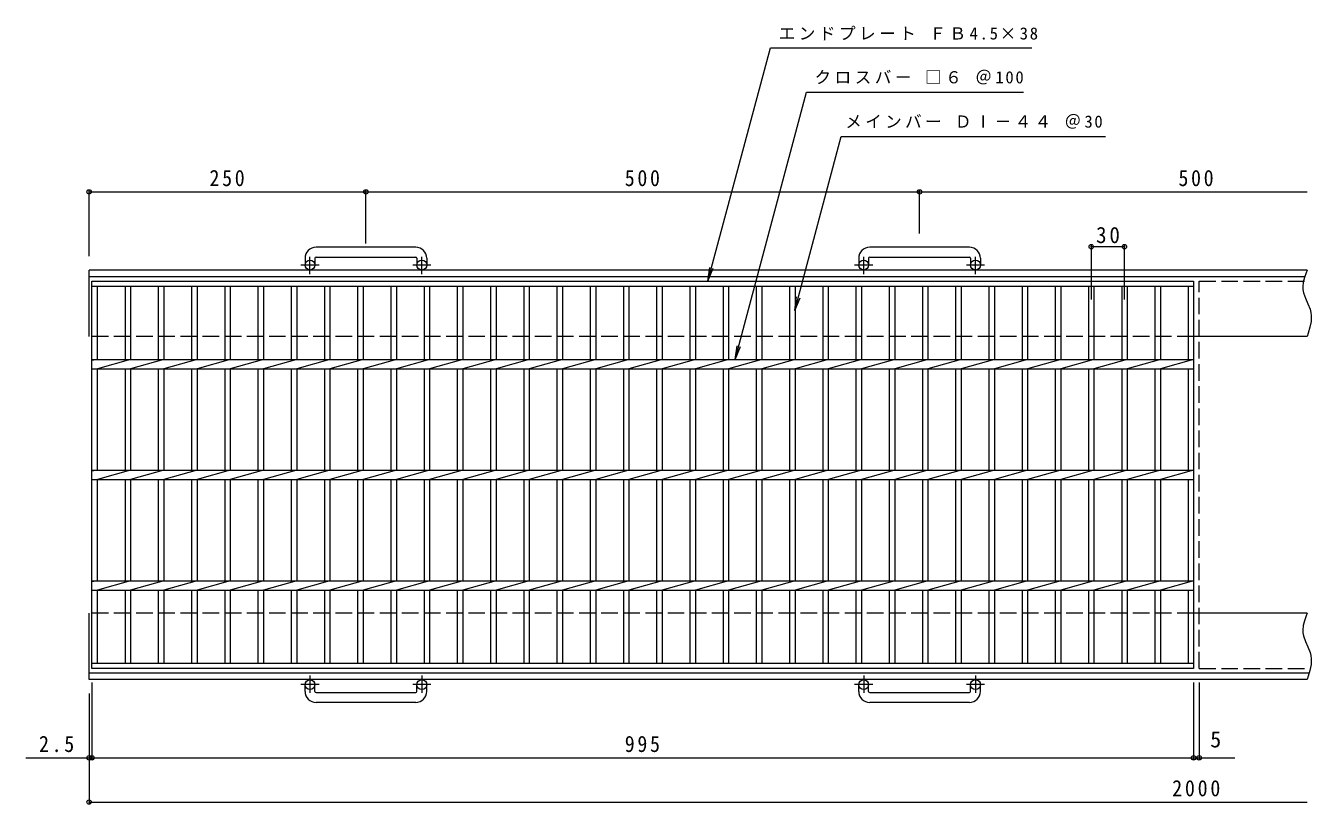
# Model space of a CAD drawing. Units: millimetres, scale not verified. Extents: x -848 to 902, y -685 to 651.
# Drawn here: x -848 to 313, y -52 to 651 of the extents above; entities that cross this region are included whole.
import ezdxf
from ezdxf.enums import TextEntityAlignment as Align

# ---------------------------------------------------------------- set-up
doc = ezdxf.new("R2010")
doc.units = ezdxf.units.MM
doc.header["$LTSCALE"] = 5
doc.header["$PDMODE"] = 32
doc.header["$PDSIZE"] = 4
doc.linetypes.add('CHAIN1', pattern=[8, 5, -1, 1, -1])
doc.linetypes.add('DASHED3', pattern=[4, 3, -1])
for name, color, linetype, lineweight in [('A-1_ピット', 2, 'Continuous', 9), ('A-2_蓋', 3, 'Continuous', 9), ('A-4_寸法', 7, 'Continuous', 9)]:
    doc.layers.add(name, color=color, linetype=linetype, lineweight=lineweight)
doc.styles.add('ＭＳ ゴシック', font='')
doc.styles.get('ＭＳ ゴシック').set_extended_font_data('MS Gothic')

msp = doc.modelspace()

# ---------------------------------------------------------------- linework, layer by layer
at = {"layer": 'A-1_ピット', "linetype": 'CHAIN1'}
for p, q in [((-591.407, 426.801), (-591.407, 442.399)), ((-490.407, 426.801), (-490.407, 442.399)), ((-91.407, 426.801), (-91.407, 442.399)), ((9.593, 426.801), (9.593, 442.399)), ((-583.244, 434.909), (-599.651, 434.909)), ((-482.244, 434.909), (-498.651, 434.909)), ((-83.244, 434.909), (-99.651, 434.909)), ((17.756, 434.909), (1.349, 434.909)), ((-591.407, 64.015), (-591.407, 48.418)), ((-490.407, 64.015), (-490.407, 48.418)), ((-91.407, 64.015), (-91.407, 48.418)), ((9.593, 64.015), (9.593, 48.418)), ((-583.244, 55.908), (-599.651, 55.908)), ((-482.244, 55.908), (-498.651, 55.908)), ((-83.244, 55.908), (-99.651, 55.908)), ((17.756, 55.908), (1.349, 55.908))]:
    msp.add_line(p, q, dxfattribs=at)
at = {"layer": 'A-1_ピット'}
for p, q in [((-495.907, 451.009), (-585.907, 451.009)), ((-585.907, 442.009), (-495.907, 442.009)), ((4.093, 451.009), (-85.907, 451.009)), ((-85.907, 442.009), (4.093, 442.009)), ((309.093, 430.409), (-790.907, 430.409)), ((-790.907, 370.409), (-790.907, 430.409)), ((-595.907, 441.009), (-595.907, 434.909)), ((-586.907, 441.009), (-586.907, 434.909)), ((-494.907, 441.009), (-494.907, 434.909)), ((-485.907, 441.009), (-485.907, 434.909)), ((-95.907, 441.009), (-95.907, 434.909)), ((-86.907, 441.009), (-86.907, 434.909)), ((5.093, 441.009), (5.093, 434.909)), ((14.093, 441.009), (14.093, 434.909)), ((306.693, 424.409), (-790.907, 424.409)), ((309.093, 370.409), (206.593, 370.409)), ((309.093, 120.409), (206.593, 120.409)), ((310.912, 66.409), (-790.907, 66.409)), ((-595.907, 49.808), (-595.907, 55.908)), ((-586.907, 49.808), (-586.907, 55.908)), ((-585.907, 48.808), (-495.907, 48.808)), ((-494.907, 49.808), (-494.907, 55.908)), ((-485.907, 49.808), (-485.907, 55.908)), ((-95.907, 49.808), (-95.907, 55.908)), ((-86.907, 49.808), (-86.907, 55.908)), ((-85.907, 48.808), (4.093, 48.808)), ((5.093, 49.808), (5.093, 55.908)), ((14.093, 49.808), (14.093, 55.908)), ((-495.907, 39.808), (-585.907, 39.808)), ((4.093, 39.808), (-85.907, 39.808))]:
    msp.add_line(p, q, dxfattribs=at)
at = {"layer": 'A-1_ピット', "linetype": 'DASHED3'}
for p, q in [((206.593, 370.409), (-790.907, 370.409)), ((206.593, 120.409), (-790.907, 120.409))]:
    msp.add_line(p, q, dxfattribs=at)
at = {"layer": 'A-1_ピット'}
for points in [[(309.093, 430.409), (308.162, 427.931), (306.693, 423.668), (305.604, 419.43), (305.136, 415.233), (305.244, 412.823), (305.8, 409.909), (307.556, 404.935), (309.746, 399.98), (311.7, 394.995), (312.462, 392.071), (312.821, 389.12), (312.599, 383.962), (311.579, 378.737), (310.07, 373.472), (309.093, 370.409)], [(309.093, 60.409), (-790.907, 60.409), (-790.907, 120.409)], [(309.093, 120.409), (308.162, 117.931), (306.693, 113.668), (305.604, 109.43), (305.136, 105.233), (305.244, 102.823), (305.8, 99.909), (307.556, 94.935), (309.746, 89.98), (311.7, 84.995), (312.462, 82.071), (312.821, 79.12), (312.599, 73.961), (311.579, 68.737), (310.07, 63.471), (309.093, 60.409)]]:
    msp.add_lwpolyline(points, dxfattribs=at)
for centre in [(-591.407, 434.909), (-490.407, 434.909), (-91.407, 434.909), (9.593, 434.909), (-591.407, 55.908), (-490.407, 55.908), (-91.407, 55.908), (9.593, 55.908)]:
    msp.add_circle(centre, 4.5, dxfattribs=at)
for centre, radius, start, end in [((-585.907, 441.009), 10, 90, 180), ((-585.907, 441.009), 1, 90, 180), ((-495.907, 441.009), 10, 0, 90), ((-495.907, 441.009), 1, 0, 90), ((-85.907, 441.009), 10, 90, 180), ((-85.907, 441.009), 1, 90, 180), ((4.093, 441.009), 10, 0, 90), ((4.093, 441.009), 1, 0, 90), ((-585.907, 49.808), 10, 180, 270), ((-585.907, 49.808), 1, 180, 270), ((-495.907, 49.808), 10, 270, 0), ((-495.907, 49.808), 1, 270, 0), ((-85.907, 49.808), 10, 180, 270), ((-85.907, 49.808), 1, 180, 270), ((4.093, 49.808), 10, 270, 0), ((4.093, 49.808), 1, 270, 0)]:
    msp.add_arc(centre, radius, start, end, dxfattribs=at)
at = {"layer": 'A-2_蓋'}
for p, q in [((-788.407, 420.409), (206.593, 420.409)), ((-788.407, 70.409), (-788.407, 420.409)), ((206.593, 420.409), (206.593, 70.409)), ((-788.407, 415.909), (206.593, 415.909)), ((-783.407, 349.649), (-783.407, 415.909)), ((-758.406, 415.909), (-758.406, 349.649)), ((-753.407, 415.909), (-753.407, 349.649)), ((-728.407, 415.909), (-728.407, 349.649)), ((-723.406, 415.909), (-723.406, 349.649)), ((-698.407, 415.909), (-698.407, 349.649)), ((-693.407, 415.909), (-693.407, 349.649)), ((-668.406, 415.909), (-668.406, 349.649)), ((-663.407, 415.909), (-663.407, 349.649)), ((-638.407, 415.909), (-638.407, 349.649)), ((-633.406, 415.909), (-633.406, 349.649)), ((-608.406, 415.909), (-608.406, 349.649)), ((-603.407, 415.909), (-603.407, 349.649)), ((-578.407, 415.909), (-578.407, 349.649)), ((-573.407, 415.909), (-573.407, 349.649)), ((-548.407, 415.909), (-548.407, 349.649)), ((-543.407, 415.909), (-543.407, 349.649)), ((-518.407, 415.909), (-518.407, 349.649)), ((-513.407, 415.909), (-513.407, 349.649)), ((-488.407, 415.909), (-488.407, 349.649)), ((-483.407, 415.909), (-483.407, 349.649)), ((-458.407, 415.909), (-458.407, 349.649)), ((-453.407, 415.909), (-453.407, 349.649)), ((-428.407, 415.909), (-428.407, 349.649)), ((-423.407, 415.909), (-423.407, 349.649)), ((-398.407, 415.909), (-398.407, 349.649)), ((-393.407, 415.909), (-393.407, 349.649)), ((-368.406, 415.909), (-368.406, 349.649)), ((-363.407, 415.909), (-363.407, 349.649)), ((-338.406, 415.909), (-338.406, 349.649)), ((-333.407, 415.909), (-333.407, 349.649)), ((-308.407, 415.909), (-308.407, 349.649)), ((-303.407, 415.909), (-303.407, 349.649)), ((-278.407, 415.909), (-278.407, 349.649)), ((-273.407, 415.909), (-273.407, 349.649)), ((-248.406, 415.909), (-248.406, 349.649)), ((-243.407, 415.909), (-243.407, 349.649)), ((-218.407, 415.909), (-218.407, 349.649)), ((-213.407, 415.909), (-213.407, 349.649)), ((-188.407, 415.909), (-188.407, 349.649)), ((-183.407, 415.909), (-183.407, 349.649)), ((-158.407, 415.909), (-158.407, 349.649)), ((-153.407, 415.909), (-153.407, 349.649)), ((-128.406, 415.909), (-128.406, 349.649)), ((-123.407, 415.909), (-123.407, 349.649)), ((-98.406, 415.909), (-98.406, 349.649)), ((-93.407, 415.909), (-93.407, 349.649)), ((-68.407, 415.909), (-68.407, 349.649)), ((-63.407, 415.909), (-63.407, 349.649)), ((-38.406, 415.909), (-38.406, 349.649)), ((-33.407, 415.909), (-33.407, 349.649)), ((-8.406, 415.909), (-8.406, 349.649)), ((-3.407, 415.909), (-3.407, 349.649)), ((21.593, 415.909), (21.593, 349.649)), ((26.593, 415.909), (26.593, 349.649)), ((51.593, 415.909), (51.593, 349.649)), ((56.593, 415.909), (56.593, 349.649)), ((81.594, 415.909), (81.594, 349.649)), ((86.594, 415.909), (86.594, 349.649)), ((111.594, 415.909), (111.594, 349.649)), ((116.594, 415.909), (116.594, 349.649)), ((141.593, 415.909), (141.593, 349.649)), ((146.593, 415.909), (146.593, 349.649)), ((171.594, 415.909), (171.594, 349.649)), ((176.593, 415.909), (176.593, 349.649)), ((201.594, 415.909), (201.594, 349.649)), ((-788.407, 349.649), (206.593, 349.649)), ((-783.407, 349.649), (-788.407, 348.649)), ((-753.407, 349.649), (-783.407, 341.169)), ((-723.406, 349.649), (-753.407, 341.169)), ((-693.407, 349.649), (-723.406, 341.169)), ((-663.407, 349.649), (-693.407, 341.169)), ((-633.406, 349.649), (-663.407, 341.169)), ((-603.407, 349.649), (-633.406, 341.169)), ((-573.407, 349.649), (-603.407, 341.169)), ((-543.407, 349.649), (-573.407, 341.169)), ((-513.407, 349.649), (-543.407, 341.169)), ((-483.407, 349.649), (-513.407, 341.169)), ((-453.407, 349.649), (-483.407, 341.169)), ((-423.407, 349.649), (-453.407, 341.169)), ((-393.407, 349.649), (-423.407, 341.169)), ((-363.407, 349.649), (-393.407, 341.169)), ((-333.407, 349.649), (-363.407, 341.169)), ((-303.406, 349.649), (-333.407, 341.169)), ((-273.407, 349.649), (-303.407, 341.169)), ((-243.407, 349.649), (-273.407, 341.169)), ((-213.407, 349.649), (-243.407, 341.169)), ((-183.407, 349.649), (-213.407, 341.169)), ((-153.407, 349.649), (-183.407, 341.169)), ((-123.407, 349.649), (-153.407, 341.169)), ((-93.407, 349.649), (-123.407, 341.169)), ((-63.406, 349.649), (-93.407, 341.169)), ((-33.407, 349.649), (-63.407, 341.169)), ((-3.407, 349.649), (-33.407, 341.169)), ((26.594, 349.649), (-3.407, 341.169)), ((56.593, 349.649), (26.593, 341.169)), ((86.594, 349.649), (56.593, 341.169)), ((116.594, 349.649), (86.594, 341.169)), ((146.594, 349.649), (116.594, 341.169)), ((176.593, 349.649), (146.593, 341.169)), ((206.593, 349.649), (176.593, 341.169)), ((-788.407, 341.169), (206.593, 341.169)), ((-783.407, 249.649), (-783.407, 341.169)), ((-758.406, 341.169), (-758.406, 249.649)), ((-753.407, 341.169), (-753.407, 249.649)), ((-728.407, 341.169), (-728.407, 249.649)), ((-723.406, 341.169), (-723.406, 249.649)), ((-698.407, 341.169), (-698.407, 249.649)), ((-693.407, 341.169), (-693.407, 249.649)), ((-668.406, 341.169), (-668.406, 249.649)), ((-663.407, 341.169), (-663.407, 249.649)), ((-638.407, 341.169), (-638.407, 249.649)), ((-633.406, 341.169), (-633.406, 249.649)), ((-608.406, 341.169), (-608.406, 249.649)), ((-603.407, 341.169), (-603.407, 249.649)), ((-578.407, 341.169), (-578.407, 249.649)), ((-573.407, 341.169), (-573.407, 249.649)), ((-548.407, 341.169), (-548.407, 249.649)), ((-543.407, 341.169), (-543.407, 249.649)), ((-518.407, 341.169), (-518.407, 249.649)), ((-513.407, 341.169), (-513.407, 249.649)), ((-488.407, 341.169), (-488.407, 249.649)), ((-483.407, 341.169), (-483.407, 249.649)), ((-458.407, 341.169), (-458.407, 249.649)), ((-453.407, 341.169), (-453.407, 249.649)), ((-428.407, 341.169), (-428.407, 249.649)), ((-423.407, 341.169), (-423.407, 249.649)), ((-398.407, 341.169), (-398.407, 249.649)), ((-393.407, 341.169), (-393.407, 249.649)), ((-368.406, 341.169), (-368.406, 249.649)), ((-363.407, 341.169), (-363.407, 249.649)), ((-338.406, 341.169), (-338.406, 249.649)), ((-333.407, 341.169), (-333.407, 249.649)), ((-308.407, 341.169), (-308.407, 249.649)), ((-303.407, 341.169), (-303.407, 249.649)), ((-278.407, 341.169), (-278.407, 249.649)), ((-273.407, 341.169), (-273.407, 249.649)), ((-248.406, 341.169), (-248.406, 249.649)), ((-243.407, 341.169), (-243.407, 249.649)), ((-218.407, 341.169), (-218.407, 249.649)), ((-213.407, 341.169), (-213.407, 249.649)), ((-188.407, 341.169), (-188.407, 249.649)), ((-183.407, 341.169), (-183.407, 249.649)), ((-158.407, 341.169), (-158.407, 249.649)), ((-153.407, 341.169), (-153.407, 249.649)), ((-128.406, 341.169), (-128.406, 249.649)), ((-123.407, 341.169), (-123.407, 249.649)), ((-98.406, 341.169), (-98.406, 249.649)), ((-93.407, 341.169), (-93.407, 249.649)), ((-68.407, 341.169), (-68.407, 249.649)), ((-63.407, 341.169), (-63.407, 249.649)), ((-38.406, 341.169), (-38.406, 249.649)), ((-33.407, 341.169), (-33.407, 249.649)), ((-8.406, 341.169), (-8.406, 249.649)), ((-3.407, 341.169), (-3.407, 249.649)), ((21.593, 341.169), (21.593, 249.649)), ((26.593, 341.169), (26.593, 249.649)), ((51.593, 341.169), (51.593, 249.649)), ((56.593, 341.169), (56.593, 249.649)), ((81.594, 341.169), (81.594, 249.649)), ((86.594, 341.169), (86.594, 249.649)), ((111.594, 341.169), (111.594, 249.649)), ((116.594, 341.169), (116.594, 249.649)), ((141.593, 341.169), (141.593, 249.649)), ((146.593, 341.169), (146.593, 249.649)), ((171.594, 341.169), (171.594, 249.649)), ((176.593, 341.169), (176.593, 249.649)), ((201.594, 341.169), (201.594, 249.649)), ((-788.407, 249.649), (206.593, 249.649)), ((-783.407, 249.649), (-788.407, 248.649)), ((-753.407, 249.649), (-783.407, 241.169)), ((-723.406, 249.649), (-753.407, 241.169)), ((-693.407, 249.649), (-723.406, 241.169)), ((-663.407, 249.649), (-693.407, 241.169)), ((-633.406, 249.649), (-663.407, 241.169)), ((-603.407, 249.649), (-633.406, 241.169)), ((-573.407, 249.649), (-603.407, 241.169)), ((-543.407, 249.649), (-573.407, 241.169)), ((-513.407, 249.649), (-543.407, 241.169)), ((-483.407, 249.649), (-513.407, 241.169)), ((-453.407, 249.649), (-483.407, 241.169)), ((-423.407, 249.649), (-453.407, 241.169)), ((-393.407, 249.649), (-423.407, 241.169)), ((-363.407, 249.649), (-393.407, 241.169)), ((-333.407, 249.649), (-363.407, 241.169)), ((-303.406, 249.649), (-333.407, 241.169)), ((-273.407, 249.649), (-303.407, 241.169)), ((-243.407, 249.649), (-273.407, 241.169)), ((-213.407, 249.649), (-243.407, 241.169)), ((-183.407, 249.649), (-213.407, 241.169)), ((-153.407, 249.649), (-183.407, 241.169)), ((-123.407, 249.649), (-153.407, 241.169)), ((-93.407, 249.649), (-123.407, 241.169)), ((-63.406, 249.649), (-93.407, 241.169)), ((-33.407, 249.649), (-63.407, 241.169)), ((-3.407, 249.649), (-33.407, 241.169)), ((26.594, 249.649), (-3.407, 241.169)), ((56.593, 249.649), (26.593, 241.169)), ((86.594, 249.649), (56.593, 241.169)), ((116.594, 249.649), (86.594, 241.169)), ((146.594, 249.649), (116.594, 241.169)), ((176.593, 249.649), (146.593, 241.169)), ((206.593, 249.649), (176.593, 241.169)), ((-788.407, 241.169), (206.593, 241.169)), ((-783.407, 149.649), (-783.407, 241.169)), ((-758.406, 241.169), (-758.406, 149.649)), ((-753.407, 241.169), (-753.407, 149.649)), ((-728.407, 241.169), (-728.407, 149.649)), ((-723.406, 241.169), (-723.406, 149.649)), ((-698.407, 241.169), (-698.407, 149.649)), ((-693.407, 241.169), (-693.407, 149.649)), ((-668.406, 241.169), (-668.406, 149.649)), ((-663.407, 241.169), (-663.407, 149.649)), ((-638.407, 241.169), (-638.407, 149.649)), ((-633.406, 241.169), (-633.406, 149.649)), ((-608.406, 241.169), (-608.406, 149.649)), ((-603.407, 241.169), (-603.407, 149.649)), ((-578.407, 241.169), (-578.407, 149.649)), ((-573.407, 241.169), (-573.407, 149.649)), ((-548.407, 241.169), (-548.407, 149.649)), ((-543.407, 241.169), (-543.407, 149.649)), ((-518.407, 241.169), (-518.407, 149.649)), ((-513.407, 241.169), (-513.407, 149.649)), ((-488.407, 241.169), (-488.407, 149.649)), ((-483.407, 241.169), (-483.407, 149.649)), ((-458.407, 241.169), (-458.407, 149.649)), ((-453.407, 241.169), (-453.407, 149.649)), ((-428.407, 241.169), (-428.407, 149.649)), ((-423.407, 241.169), (-423.407, 149.649)), ((-398.407, 241.169), (-398.407, 149.649)), ((-393.407, 241.169), (-393.407, 149.649)), ((-368.406, 241.169), (-368.406, 149.649)), ((-363.407, 241.169), (-363.407, 149.649)), ((-338.406, 241.169), (-338.406, 149.649)), ((-333.407, 241.169), (-333.407, 149.649)), ((-308.407, 241.169), (-308.407, 149.649)), ((-303.407, 241.169), (-303.407, 149.649)), ((-278.407, 241.169), (-278.407, 149.649)), ((-273.407, 241.169), (-273.407, 149.649)), ((-248.406, 241.169), (-248.406, 149.649)), ((-243.407, 241.169), (-243.407, 149.649)), ((-218.407, 241.169), (-218.407, 149.649)), ((-213.407, 241.169), (-213.407, 149.649)), ((-188.407, 241.169), (-188.407, 149.649)), ((-183.407, 241.169), (-183.407, 149.649)), ((-158.407, 241.169), (-158.407, 149.649)), ((-153.407, 241.169), (-153.407, 149.649)), ((-128.406, 241.169), (-128.406, 149.649)), ((-123.407, 241.169), (-123.407, 149.649)), ((-98.406, 241.169), (-98.406, 149.649)), ((-93.407, 241.169), (-93.407, 149.649)), ((-68.407, 241.169), (-68.407, 149.649)), ((-63.407, 241.169), (-63.407, 149.649)), ((-38.406, 241.169), (-38.406, 149.649)), ((-33.407, 241.169), (-33.407, 149.649)), ((-8.406, 241.169), (-8.406, 149.649)), ((-3.407, 241.169), (-3.407, 149.649)), ((21.593, 241.169), (21.593, 149.649)), ((26.593, 241.169), (26.593, 149.649)), ((51.593, 241.169), (51.593, 149.649)), ((56.593, 241.169), (56.593, 149.649)), ((81.594, 241.169), (81.594, 149.649)), ((86.594, 241.169), (86.594, 149.649)), ((111.594, 241.169), (111.594, 149.649)), ((116.594, 241.169), (116.594, 149.649)), ((141.593, 241.169), (141.593, 149.649)), ((146.593, 241.169), (146.593, 149.649)), ((171.594, 241.169), (171.594, 149.649)), ((176.593, 241.169), (176.593, 149.649)), ((201.594, 241.169), (201.594, 149.649)), ((-788.407, 149.649), (206.593, 149.649)), ((-783.407, 149.649), (-788.407, 148.648)), ((-788.407, 141.168), (206.593, 141.168)), ((-753.407, 149.649), (-783.407, 141.168)), ((-783.407, 74.909), (-783.407, 141.168)), ((-758.406, 141.168), (-758.406, 74.909)), ((-723.406, 149.649), (-753.407, 141.168)), ((-753.407, 141.168), (-753.407, 74.909)), ((-728.407, 141.168), (-728.407, 74.909)), ((-693.407, 149.649), (-723.406, 141.168)), ((-723.406, 141.168), (-723.406, 74.909)), ((-698.407, 141.168), (-698.407, 74.909)), ((-663.407, 149.649), (-693.407, 141.168)), ((-693.407, 141.168), (-693.407, 74.909)), ((-668.406, 141.168), (-668.406, 74.909)), ((-633.406, 149.649), (-663.407, 141.168)), ((-663.407, 141.168), (-663.407, 74.909)), ((-638.407, 141.168), (-638.407, 74.909)), ((-603.407, 149.649), (-633.406, 141.168)), ((-633.406, 141.168), (-633.406, 74.909)), ((-608.406, 141.168), (-608.406, 74.909)), ((-573.407, 149.649), (-603.407, 141.168)), ((-603.407, 141.168), (-603.407, 74.909)), ((-578.407, 141.168), (-578.407, 74.909)), ((-543.407, 149.649), (-573.407, 141.168)), ((-573.407, 141.168), (-573.407, 74.909)), ((-548.407, 141.168), (-548.407, 74.909)), ((-513.407, 149.649), (-543.407, 141.168)), ((-543.407, 141.168), (-543.407, 74.909)), ((-518.407, 141.168), (-518.407, 74.909)), ((-483.407, 149.649), (-513.407, 141.168)), ((-513.407, 141.168), (-513.407, 74.909)), ((-488.407, 141.168), (-488.407, 74.909)), ((-453.407, 149.649), (-483.407, 141.168)), ((-483.407, 141.168), (-483.407, 74.909)), ((-458.407, 141.168), (-458.407, 74.909)), ((-423.407, 149.649), (-453.407, 141.168)), ((-453.407, 141.168), (-453.407, 74.909)), ((-428.407, 141.168), (-428.407, 74.909)), ((-393.407, 149.649), (-423.407, 141.168)), ((-423.407, 141.168), (-423.407, 74.909)), ((-398.407, 141.168), (-398.407, 74.909)), ((-363.407, 149.649), (-393.407, 141.168)), ((-393.407, 141.168), (-393.407, 74.909)), ((-368.406, 141.168), (-368.406, 74.909)), ((-333.407, 149.649), (-363.407, 141.168)), ((-363.407, 141.168), (-363.407, 74.909)), ((-338.406, 141.168), (-338.406, 74.909)), ((-303.406, 149.649), (-333.407, 141.168)), ((-333.407, 141.168), (-333.407, 74.909)), ((-308.407, 141.168), (-308.407, 74.909)), ((-273.407, 149.649), (-303.407, 141.168)), ((-303.407, 141.168), (-303.407, 74.909)), ((-278.407, 141.168), (-278.407, 74.909)), ((-243.407, 149.649), (-273.407, 141.168)), ((-273.407, 141.168), (-273.407, 74.909)), ((-248.406, 141.168), (-248.406, 74.909)), ((-213.407, 149.649), (-243.407, 141.168)), ((-243.407, 141.168), (-243.407, 74.909)), ((-218.407, 141.168), (-218.407, 74.909)), ((-183.407, 149.649), (-213.407, 141.168)), ((-213.407, 141.168), (-213.407, 74.909)), ((-188.407, 141.168), (-188.407, 74.909)), ((-153.407, 149.649), (-183.407, 141.168)), ((-183.407, 141.168), (-183.407, 74.909)), ((-158.407, 141.168), (-158.407, 74.909)), ((-123.407, 149.649), (-153.407, 141.168)), ((-153.407, 141.168), (-153.407, 74.909)), ((-128.406, 141.168), (-128.406, 74.909)), ((-93.407, 149.649), (-123.407, 141.168)), ((-123.407, 141.168), (-123.407, 74.909)), ((-98.406, 141.168), (-98.406, 74.909)), ((-63.406, 149.649), (-93.407, 141.168)), ((-93.407, 141.168), (-93.407, 74.909)), ((-68.407, 141.168), (-68.407, 74.909)), ((-33.407, 149.649), (-63.407, 141.168)), ((-63.407, 141.168), (-63.407, 74.909)), ((-38.406, 141.168), (-38.406, 74.909)), ((-3.407, 149.649), (-33.407, 141.168)), ((-33.407, 141.168), (-33.407, 74.909)), ((-8.406, 141.168), (-8.406, 74.909)), ((26.594, 149.649), (-3.407, 141.168)), ((-3.407, 141.168), (-3.407, 74.909)), ((21.593, 141.168), (21.593, 74.909)), ((56.593, 149.649), (26.593, 141.168)), ((26.593, 141.168), (26.593, 74.909)), ((51.593, 141.168), (51.593, 74.909)), ((86.594, 149.649), (56.593, 141.168)), ((56.593, 141.168), (56.593, 74.909)), ((81.594, 141.168), (81.594, 74.909)), ((116.594, 149.649), (86.594, 141.168)), ((86.594, 141.168), (86.594, 74.909)), ((111.594, 141.168), (111.594, 74.909)), ((146.594, 149.649), (116.594, 141.168)), ((116.594, 141.168), (116.594, 74.909)), ((141.593, 141.168), (141.593, 74.909)), ((176.593, 149.649), (146.593, 141.168)), ((146.593, 141.168), (146.593, 74.909)), ((171.594, 141.168), (171.594, 74.909)), ((206.593, 149.649), (176.593, 141.168)), ((176.593, 141.168), (176.593, 74.909)), ((201.594, 141.168), (201.594, 74.909)), ((206.593, 74.909), (-788.407, 74.909)), ((206.593, 70.409), (-788.407, 70.409))]:
    msp.add_line(p, q, dxfattribs=at)
at = {"layer": 'A-2_蓋', "linetype": 'DASHED3'}
for p, q in [((211.593, 70.409), (211.593, 420.409)), ((211.593, 420.409), (306.693, 420.409)), ((211.593, 70.409), (310.912, 70.409))]:
    msp.add_line(p, q, dxfattribs=at)
at = {"layer": 'A-4_寸法'}
for p, q in [((-207.414, 349.649), (-142.933, 591.009)), ((-142.933, 591.009), (52.953, 591.009)), ((-153.641, 393.783), (-111.679, 551.009)), ((-111.679, 551.009), (126.979, 551.009)), ((-790.907, 442.909), (-790.907, 502.509)), ((-790.907, 501.009), (309.093, 501.009)), ((-540.907, 454.509), (-540.907, 502.509)), ((-40.907, 463.509), (-40.907, 502.509)), ((114.094, 453.036), (114.094, 403.677)), ((144.093, 403.677), (144.093, 453.036)), ((114.094, 451.536), (144.093, 451.536)), ((-232.099, 420.409), (-230.467, 432.802)), ((-232.099, 420.409), (-227.315, 431.957)), ((-153.641, 393.783), (-152.01, 406.176)), ((-153.641, 393.783), (-148.858, 405.332)), ((-207.414, 349.649), (-205.783, 362.042)), ((-207.414, 349.649), (-202.631, 361.197)), ((-790.907, 47.909), (-790.907, -51.692)), ((-788.407, 57.909), (-788.407, -11.692)), ((206.593, 57.909), (206.593, -11.692)), ((211.593, 57.909), (211.593, -11.692)), ((-848.132, -10.192), (243.661, -10.192)), ((-790.907, -50.192), (309.093, -50.192))]:
    msp.add_line(p, q, dxfattribs=at)
msp.add_lwpolyline([(-232.099, 420.409), (-175.669, 631.009), (60.356, 631.009)], dxfattribs=at)
for p in [(-790.907, 501.009), (-540.907, 501.009), (-40.907, 501.009), (114.094, 451.536), (144.093, 451.536), (-790.907, -10.192), (-788.407, -10.192), (206.593, -10.192), (211.593, -10.192), (-790.907, -50.192)]:
    msp.add_point(p, dxfattribs=at)

# ---------------------------------------------------------------- texts
at = {"layer": 'A-4_寸法', "color": 2, "style": 'ＭＳ ゴシック'}
msp.add_text('5', height=14.66, dxfattribs=at).set_placement((221.521, -5.192), align=Align.BOTTOM_LEFT)
at = {"layer": 'A-4_寸法', "char_height": 11, "attachment_point": 7, "style": 'ＭＳ ゴシック'}
for s, insert in [('\\T1.21;エンドプレート\\~ＦＢ4.5×38', (-168.199, 638.009)), ('\\T1.21;クロスバー\\~□６\\~＠100', (-135.812, 598.009)), ('\\T1.2;メインバー\\~ＤⅠ－４４\\~＠30', (-108.053, 558.009))]:
    msp.add_mtext(s, dxfattribs=dict(at, insert=insert))
at = {"layer": 'A-4_寸法', "color": 2, "char_height": 14.66, "attachment_point": 7, "style": 'ＭＳ ゴシック'}
for s, insert in [('\\T1.27;\\W0.9;250', (-682.157, 506.009)), ('\\T1.27;\\W0.9;500', (-307.157, 506.009)), ('\\T1.27;\\W0.9;500', (192.843, 506.009)), ('\\T1.27;\\W0.95;30', (118.469, 454.536)), ('\\T1.27;\\W0.9;2.5', (-836.113, -5.192)), ('\\T1.27;\\W0.9;995', (-307.157, -5.192)), ('\\T1.28;\\W0.9;2000', (187.218, -45.192))]:
    msp.add_mtext(s, dxfattribs=dict(at, insert=insert))

doc.saveas('drawing.dxf')
